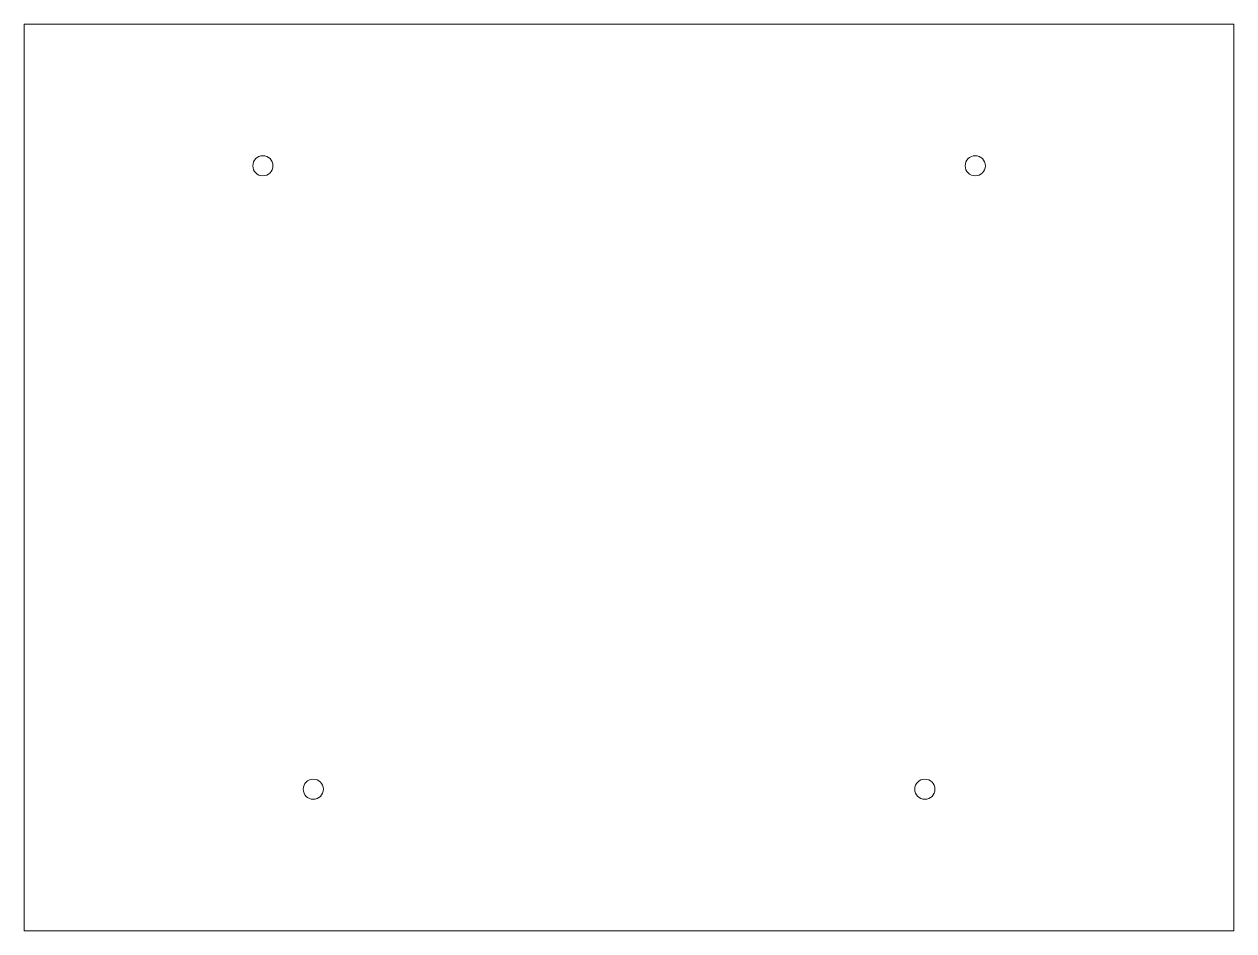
# Model space of a CAD drawing. Header units: millimetres. Extents: x 46 to 166, y 158 to 248.
import ezdxf

# ---------------------------------------------------------------- set-up
doc = ezdxf.new("R2010")
doc.units = ezdxf.units.MM
doc.header["$MEASUREMENT"] = 0
doc.layers.add('Board-Outline-Layer', color=7, linetype='Continuous', lineweight=0)
doc.layers.add('Multi-Layer', color=7, linetype='Continuous', lineweight=0)

# ---------------------------------------------------------------- blocks, each defined once
blk = doc.blocks.new('Block_0')
at = {"layer": 'Multi-Layer', "color": 1, "lineweight": 9, "true_color": 0xff0000}
for centre in [(69.27, 233.7), (74.27, 171.81)]:
    blk.add_circle(centre, 1, dxfattribs=at)
for points in [[(138.94, 233.7), (138.94, 233.15), (139.39, 232.7), (139.94, 232.7), (140.5, 232.7), (140.94, 233.15), (140.94, 233.7), (140.94, 233.7), (140.94, 233.7), (140.94, 233.7), (140.94, 234.26), (140.5, 234.7), (139.94, 234.7), (139.39, 234.7), (138.94, 234.26), (138.94, 233.7)], [(133.94, 171.81), (133.94, 171.25), (134.39, 170.81), (134.94, 170.81), (135.5, 170.81), (135.94, 171.25), (135.94, 171.81), (135.94, 171.81), (135.94, 171.81), (135.94, 171.81), (135.94, 172.36), (135.5, 172.81), (134.94, 172.81), (134.39, 172.81), (133.94, 172.36), (133.94, 171.81)]]:
    blk.add_open_spline(points, degree=3, knots=[0, 0, 0, 0, 1, 1, 1, 2, 2, 2, 3, 3, 3, 4, 4, 4, 5, 5, 5, 5], dxfattribs=at)

msp = doc.modelspace()

# ---------------------------------------------------------------- linework, layer by layer
at = {"layer": 'Board-Outline-Layer', "color": 1, "lineweight": 9, "true_color": 0xff0000}
msp.add_lwpolyline([(165.59, 157.76), (45.59, 157.76), (45.59, 247.76), (165.59, 247.76)], close=True, dxfattribs=at)

# ---------------------------------------------------------------- block references
at = {"layer": 'Multi-Layer'}
msp.add_blockref('Block_0', (0, 0), dxfattribs=at)

doc.saveas('drawing.dxf')
